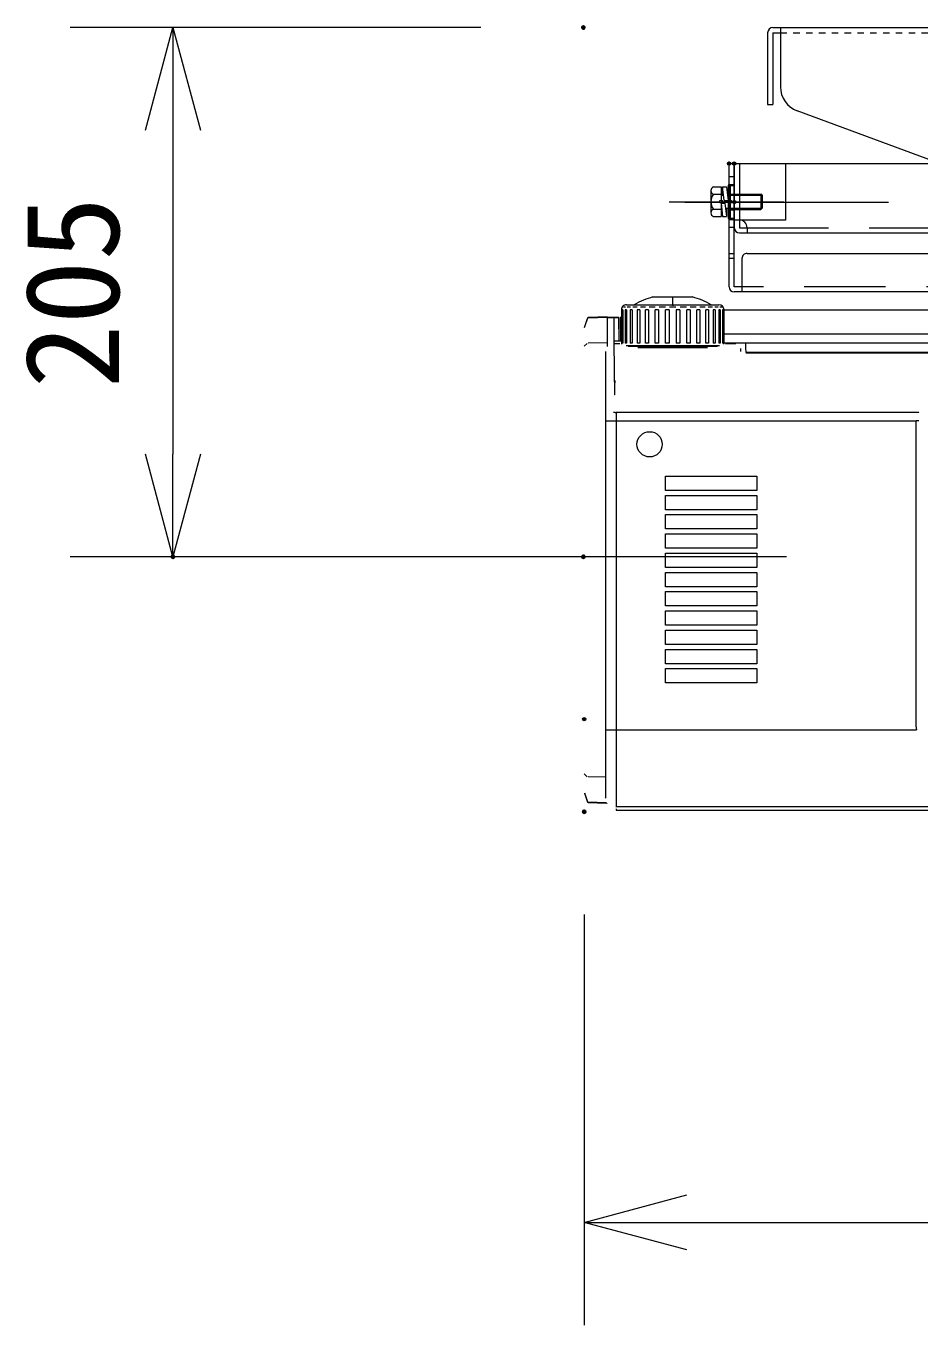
# Model space of a CAD drawing. Units: millimetres, scale not verified. Extents: x -63 to 62, y -57 to 57.
# Drawn here: x 4.42 to 21.82, y 2.37 to 27.68 of the extents above; entities that cross this region are included whole.
import ezdxf
from ezdxf.enums import TextEntityAlignment as Align

# ---------------------------------------------------------------- set-up
doc = ezdxf.new("R2010")
doc.units = ezdxf.units.MM
doc.header["$LTSCALE"] = 0.125
doc.header["$PDMODE"] = 32
doc.header["$PDSIZE"] = 0.0625
for name, pattern in [('USER1', [13, 10, -1, 1, -1]), ('USER2', [50.8, 31.75, -6.35, 6.35, -6.35]), ('USER4', [19.05, 12.7, -6.35]), ('USER7', [4, 1, -1, 1, -1])]:
    doc.linetypes.add(name, pattern=pattern)
for name, color, linetype, lineweight in [('0-0_0', 7, 'Continuous', 18), ('0-4_GAIKEI', 1, 'Continuous', 18), ('0-5_SUNPO', 7, 'Continuous', 18), ('0-8_KIJUN', 7, 'USER1', 18)]:
    doc.layers.add(name, color=color, linetype=linetype, lineweight=lineweight)
doc.layers.add('0-1_DEFPOINTS', color=7, linetype='Continuous')
doc.styles.add('ＭＳ ゴシック', font='')
doc.styles.get('ＭＳ ゴシック').set_extended_font_data('MS Gothic')

# ---------------------------------------------------------------- blocks, each defined once
blk = doc.blocks.new('_OPEN30')
at = {"layer": '0-0_0'}
blk.add_line((0, 0), (-1, 0), dxfattribs=at)
blk.add_lwpolyline([(-1, 0.26795), (0, 0), (-1, -0.26795)], dxfattribs=at)
blk = doc.blocks.new('D8')
at = {"layer": '0-1_DEFPOINTS'}
for p in [(11.6175, 24.8614), (3.6175, 14.5509), (11.6175, 14.5509)]:
    blk.add_point(p, dxfattribs=at)
at = {"layer": '0-5_SUNPO'}
for p, q in [((9.6175, 24.8614), (1.6175, 24.8614)), ((3.6175, 22.8614), (3.6175, 16.5509)), ((9.6175, 14.5509), (1.6175, 14.5509))]:
    blk.add_line(p, q, dxfattribs=at)
at = {"layer": '0-5_SUNPO', "xscale": 2, "yscale": 2}
for p, rotation in [((3.6175, 24.8614), 90), ((3.6175, 14.5509), 270)]:
    blk.add_blockref('_OPEN30', p, dxfattribs=dict(at, rotation=rotation))
at = {"layer": '0-5_SUNPO', "style": 'ＭＳ ゴシック'}
blk.add_text('205', height=1.833, rotation=90, dxfattribs=at).set_placement((3.1175, 17.8312), align=Align.BOTTOM_LEFT)
blk = doc.blocks.new('D7')
at = {"layer": '0-1_DEFPOINTS'}
for p in [(11.6341, 9.5833), (39.0591, 9.5833), (39.0591, 1.5833)]:
    blk.add_point(p, dxfattribs=at)
at = {"layer": '0-5_SUNPO'}
for p, q in [((11.6341, 7.5833), (11.6341, -0.4167)), ((39.0591, 7.5833), (39.0591, -0.4167)), ((13.6341, 1.5833), (37.0591, 1.5833))]:
    blk.add_line(p, q, dxfattribs=at)
at = {"layer": '0-5_SUNPO', "xscale": 2, "yscale": 2, "rotation": 180}
blk.add_blockref('_OPEN30', (11.6341, 1.5833), dxfattribs=at)
at = {"layer": '0-5_SUNPO', "xscale": 2, "yscale": 2}
blk.add_blockref('_OPEN30', (39.0591, 1.5833), dxfattribs=at)
at = {"layer": '0-5_SUNPO', "style": 'ＭＳ ゴシック'}
blk.add_text('548.5', height=1.833, dxfattribs=at).set_placement((22.2216, 2.0833), align=Align.BOTTOM_LEFT)

msp = doc.modelspace()

# ---------------------------------------------------------------- linework, layer by layer
at = {"layer": '0-4_GAIKEI'}
for p, q in [((18.973, 27.6445), (31.773, 27.6445)), ((19.123, 27.6445), (19.123, 26.4924)), ((18.873, 27.5445), (18.873, 26.1445)), ((18.973, 27.5445), (19.123, 27.5445)), ((18.973, 27.5445), (18.973, 26.1445)), ((18.873, 26.1445), (18.973, 26.1445)), ((22.1389, 25.0258), (19.4491, 26.0236)), ((18.123, 24.9955), (18.223, 24.9955)), ((18.223, 24.9945), (18.223, 23.7445)), ((18.223, 24.9945), (23.398, 24.9945)), ((18.323, 24.9945), (18.323, 23.7445)), ((18.1017, 24.5767), (18.1017, 23.9267)), ((18.1417, 24.5767), (18.1017, 24.5767)), ((18.1417, 24.5767), (18.1417, 23.9267)), ((17.7667, 24.4682), (17.7667, 24.0352)), ((17.8167, 24.5403), (17.9667, 24.5403)), ((17.8167, 24.396), (17.9667, 24.396)), ((17.9667, 24.5403), (17.9667, 23.963)), ((17.9667, 24.3767), (18.0153, 24.3767)), ((17.9967, 24.5392), (18.0717, 24.5392)), ((18.0267, 24.2767), (17.9967, 24.5392)), ((17.9967, 24.5392), (17.9967, 24.3767)), ((18.0717, 24.5392), (18.1017, 24.2767)), ((18.1417, 24.4017), (18.7417, 24.4017)), ((18.1417, 24.3767), (18.7667, 24.3767)), ((18.7417, 24.4017), (18.7417, 24.1017)), ((18.7667, 24.3767), (18.7417, 24.4017)), ((18.7667, 24.3767), (18.7667, 24.1267)), ((19.1893, 24.2455), (16.9555, 24.2455)), ((17.8167, 24.1073), (17.9667, 24.1073)), ((17.9667, 24.2267), (18.0417, 24.2267)), ((17.9667, 24.2267), (17.9967, 23.9642)), ((18.0267, 24.2767), (18.1017, 24.2767)), ((18.0417, 24.2267), (18.0717, 23.9642)), ((18.0531, 24.1267), (18.1017, 24.1267)), ((18.0717, 24.1267), (18.0717, 23.9642)), ((18.223, 24.2455), (18.123, 24.2455)), ((18.1417, 24.1267), (18.7667, 24.1267)), ((18.1417, 24.1017), (18.7417, 24.1017)), ((18.7417, 24.1017), (18.7667, 24.1267)), ((17.8167, 23.963), (17.9667, 23.963)), ((17.9967, 23.9642), (18.0717, 23.9642)), ((18.1417, 23.9267), (18.1017, 23.9267)), ((18.323, 23.8945), (18.223, 23.8945)), ((18.323, 23.7445), (18.473, 23.7445)), ((18.323, 23.6445), (32.423, 23.6445)), ((18.473, 23.7445), (18.473, 23.6445)), ((18.123, 23.2455), (18.223, 23.2455)), ((18.123, 22.5955), (18.123, 23.1455)), ((18.223, 23.1455), (18.123, 23.1455)), ((18.373, 23.1455), (18.373, 22.4955)), ((18.473, 23.2455), (40.1231, 23.2455)), ((18.373, 22.5955), (18.223, 22.5955)), ((16.6391, 22.3955), (16.6391, 22.3955)), ((17.0231, 22.2455), (17.0231, 22.3955)), ((16.0237, 22.1455), (16.0237, 21.4955)), ((16.0505, 22.1955), (16.0384, 22.1955)), ((16.0528, 22.1455), (16.0528, 21.4955)), ((16.1063, 22.1955), (16.0672, 22.1955)), ((16.1231, 22.2455), (16.1231, 22.2455)), ((16.1243, 22.1455), (16.1243, 21.4955)), ((16.202, 22.1955), (16.1389, 22.1955)), ((16.2351, 22.1455), (16.2351, 21.4955)), ((16.3337, 22.1955), (16.2492, 22.1955)), ((16.3803, 22.1455), (16.3803, 21.4955)), ((16.4956, 22.1955), (16.3933, 22.1955)), ((16.4932, 21.4955), (16.4932, 22.1455)), ((16.5536, 22.1455), (16.4932, 22.1455)), ((16.5536, 22.1455), (16.5536, 21.4955)), ((16.6804, 22.1955), (16.565, 22.1955)), ((16.6811, 21.4955), (16.6811, 22.1455)), ((16.7474, 22.1455), (16.6811, 22.1455)), ((16.7474, 22.1455), (16.7474, 21.4955)), ((16.8802, 22.1955), (16.7566, 22.1955)), ((16.884, 21.4955), (16.884, 22.1455)), ((16.9533, 22.1455), (16.884, 22.1455)), ((16.9533, 22.1455), (16.9533, 21.4955)), ((17.0863, 22.1955), (16.96, 22.1955)), ((17.0231, 22.2455), (17.0231, 22.2255)), ((17.1623, 22.1455), (17.1623, 21.4955)), ((17.2896, 22.1955), (17.166, 22.1955)), ((17.2988, 21.4955), (17.2988, 22.1455)), ((17.3651, 22.1455), (17.2988, 22.1455)), ((17.3651, 22.1455), (17.3651, 21.4955)), ((17.4813, 22.1955), (17.3659, 22.1955)), ((17.4926, 21.4955), (17.4926, 22.1455)), ((17.553, 22.1455), (17.4926, 22.1455)), ((17.653, 22.1955), (17.5506, 22.1955)), ((17.553, 22.1455), (17.553, 21.4955)), ((17.6659, 21.4955), (17.6659, 22.1455)), ((17.7178, 22.1455), (17.6659, 22.1455)), ((17.7971, 22.1955), (17.7125, 22.1955)), ((17.7178, 22.1455), (17.7178, 21.4955)), ((17.9074, 22.1955), (17.8442, 22.1955)), ((17.8521, 22.1455), (17.8521, 21.4955)), ((17.979, 22.1955), (17.94, 22.1955)), ((17.9503, 22.1455), (17.9503, 21.4955)), ((18.0079, 22.1955), (17.9957, 22.1955)), ((18.0079, 22.1455), (18.0079, 21.4955)), ((18.0231, 22.1455), (18.0225, 22.1455)), ((18.0225, 22.1455), (18.0225, 21.4955)), ((18.0231, 21.4955), (18.0231, 22.1455)), ((15.8734, 21.9893), (15.8777, 21.4951)), ((15.9773, 21.5365), (15.9734, 21.9893)), ((15.9986, 21.9894), (16.0026, 21.5368)), ((16.0026, 21.5365), (15.8893, 21.5365)), ((16.0026, 21.5368), (16.0026, 21.5365)), ((16.0231, 21.5368), (16.0026, 21.5368)), ((39.4231, 21.6717), (18.0231, 21.6717)), ((15.3004, 21.4355), (15.3593, 21.4915)), ((15.748, 21.5041), (15.3725, 21.4954)), ((15.748, 21.433), (15.748, 21.4329)), ((15.8777, 21.4951), (15.8865, 20.4872)), ((15.8777, 21.4951), (15.8894, 21.4951)), ((15.994, 21.4813), (15.8895, 21.4813)), ((16.0237, 21.4955), (16.0231, 21.4955)), ((16.0528, 21.4955), (16.0383, 21.4955)), ((16.1243, 21.4955), (16.096, 21.4955)), ((16.3073, 21.4305), (16.1526, 21.4305)), ((16.2351, 21.4955), (16.1941, 21.4955)), ((17.739, 21.4305), (16.3073, 21.4305)), ((16.3803, 21.4955), (16.3285, 21.4955)), ((17.6995, 21.4064), (16.3467, 21.4064)), ((16.5536, 21.4955), (16.4932, 21.4955)), ((16.6481, 21.4455), (16.6481, 21.4305)), ((16.7474, 21.4955), (16.6811, 21.4955)), ((16.9533, 21.4955), (16.884, 21.4955)), ((17.0231, 21.4455), (17.0231, 21.4305)), ((17.1623, 21.4955), (17.0929, 21.4955)), ((17.3651, 21.4955), (17.2988, 21.4955)), ((17.3981, 21.4305), (17.3981, 21.4455)), ((17.553, 21.4955), (17.4926, 21.4955)), ((17.7178, 21.4955), (17.6659, 21.4955)), ((17.8938, 21.4305), (17.739, 21.4305)), ((17.8521, 21.4955), (17.8112, 21.4955)), ((17.9503, 21.4955), (17.9219, 21.4955)), ((18.0079, 21.4955), (17.9934, 21.4955)), ((18.0231, 21.4955), (18.0225, 21.4955)), ((39.4231, 21.4948), (18.0231, 21.4948)), ((18.2522, 21.4812), (18.0523, 21.4812)), ((18.3521, 21.3847), (18.3518, 21.3935)), ((18.354, 21.3315), (18.3521, 21.3847)), ((18.4512, 21.4021), (18.4512, 21.4921)), ((18.4543, 21.3132), (18.4512, 21.4021)), ((18.4538, 21.3132), (18.4538, 21.3012)), ((22.9923, 21.3132), (18.4538, 21.3132)), ((22.9923, 21.3012), (18.4538, 21.3012)), ((15.8959, 20.7705), (15.8963, 20.7252)), ((15.8981, 20.4866), (15.8862, 20.4872)), ((15.9011, 20.1455), (15.8699, 20.1455)), ((15.9011, 20.1457), (15.9231, 20.1457)), ((16.0011, 20.1456), (16.0011, 20.1455)), ((16.0231, 20.1457), (16.0231, 20.1455)), ((16.0731, 20.1457), (16.0731, 20.1455)), ((21.3731, 20.1455), (21.373, 20.1456)), ((21.4107, 20.1455), (21.4107, 20.1456)), ((21.5055, 20.1456), (21.5055, 20.1456)), ((21.5055, 20.1455), (21.5055, 20.1456)), ((21.8213, 20.1455), (21.8197, 20.1455)), ((15.7231, 19.9813), (15.9231, 19.9813)), ((15.9231, 19.9813), (15.9231, 13.9647)), ((21.7696, 14.0205), (21.7696, 19.9813)), ((21.8196, 19.9813), (21.7696, 19.9813)), ((16.8802, 18.9055), (18.6659, 18.9055)), ((16.8802, 18.6255), (16.8802, 18.9055)), ((18.6659, 18.9055), (18.6659, 18.6255)), ((18.6659, 18.6255), (16.8802, 18.6255)), ((16.8802, 18.5305), (18.6659, 18.5305)), ((16.8802, 18.2505), (16.8802, 18.5305)), ((18.6659, 18.5305), (18.6659, 18.2505)), ((18.6659, 18.2505), (16.8802, 18.2505)), ((16.8802, 18.1555), (18.6659, 18.1555)), ((16.8802, 17.8755), (16.8802, 18.1555)), ((18.6659, 18.1555), (18.6659, 17.8755)), ((18.6659, 17.8755), (16.8802, 17.8755)), ((16.8802, 17.7805), (18.6659, 17.7805)), ((16.8802, 17.5005), (16.8802, 17.7805)), ((18.6659, 17.7805), (18.6659, 17.5005)), ((18.6659, 17.5005), (16.8802, 17.5005)), ((16.8802, 17.4055), (18.6659, 17.4055)), ((16.8802, 17.1255), (16.8802, 17.4055)), ((18.6659, 17.4055), (18.6659, 17.1255)), ((18.6659, 17.1255), (16.8802, 17.1255)), ((16.8802, 17.0305), (18.6659, 17.0305)), ((16.8802, 16.7505), (16.8802, 17.0305)), ((18.6659, 17.0305), (18.6659, 16.7505)), ((18.6659, 16.7505), (16.8802, 16.7505)), ((16.8802, 16.6555), (18.6659, 16.6555)), ((16.8802, 16.3755), (16.8802, 16.6555)), ((18.6659, 16.6555), (18.6659, 16.3755)), ((18.6659, 16.3755), (16.8802, 16.3755)), ((16.8802, 16.2805), (18.6659, 16.2805)), ((16.8802, 16.0005), (16.8802, 16.2805)), ((18.6659, 16.2805), (18.6659, 16.0005)), ((18.6659, 16.0005), (16.8802, 16.0005)), ((16.8802, 15.9055), (18.6659, 15.9055)), ((16.8802, 15.6255), (16.8802, 15.9055)), ((18.6659, 15.9055), (18.6659, 15.6255)), ((18.6659, 15.6255), (16.8802, 15.6255)), ((16.8802, 15.5305), (18.6659, 15.5305)), ((16.8802, 15.2505), (16.8802, 15.5305)), ((18.6659, 15.5305), (18.6659, 15.2505)), ((18.6659, 15.2505), (16.8802, 15.2505)), ((16.8802, 15.1555), (18.6659, 15.1555)), ((16.8802, 14.8755), (16.8802, 15.1555)), ((18.6659, 15.1555), (18.6659, 14.8755)), ((18.6659, 14.8755), (16.8802, 14.8755)), ((15.7231, 13.9647), (15.9231, 13.9647)), ((15.9231, 13.9647), (21.7748, 13.9647)), ((15.9231, 13.9647), (15.9231, 12.4648)), ((15.3004, 13.1058), (15.3593, 13.0498)), ((15.7231, 13.0377), (15.3725, 13.046)), ((15.7231, 12.6565), (15.7231, 12.6578)), ((15.7256, 12.646), (15.7066, 12.6337)), ((15.7377, 12.5268), (15.7377, 12.5205)), ((42.5231, 12.4648), (15.9231, 12.4648)), ((15.9231, 12.4648), (15.9231, 12.4578)), ((15.9231, 12.4203), (15.9231, 12.3955))]:
    msp.add_line(p, q, dxfattribs=at)
at = {"layer": '0-4_GAIKEI', "linetype": 'USER7'}
msp.add_line((19.123, 27.5445), (31.623, 27.5445), dxfattribs=at)
at = {"layer": '0-4_GAIKEI', "linetype": 'USER4'}
for p, q in [((19.223, 24.9945), (19.223, 23.8945)), ((18.223, 24.7349), (18.123, 24.7349)), ((18.123, 24.5865), (18.223, 24.5865)), ((18.223, 24.5582), (18.123, 24.5582)), ((18.223, 24.3955), (18.123, 24.3955)), ((18.123, 24.0955), (18.223, 24.0955)), ((18.123, 23.9328), (18.223, 23.9328)), ((18.123, 23.9045), (18.223, 23.9045)), ((19.223, 23.8945), (18.323, 23.8945)), ((18.123, 23.7562), (18.223, 23.7562)), ((18.473, 23.7445), (32.273, 23.7445)), ((40.2231, 22.5955), (18.373, 22.5955))]:
    msp.add_line(p, q, dxfattribs=at)
at = {"layer": '0-4_GAIKEI', "linetype": 'USER2'}
msp.add_line((17.2626, 24.2455), (33.4826, 24.2455), dxfattribs=at)
at = {"layer": '0-4_GAIKEI', "color": 7}
for p, q in [((18.0231, 22.1455), (39.4231, 22.1455)), ((15.3031, 21.8043), (15.3598, 21.9793)), ((15.3598, 21.9857), (15.3033, 21.8119)), ((15.748, 22.0091), (15.3735, 21.996)), ((15.3735, 21.9897), (15.748, 22.0027)), ((15.748, 22.0027), (15.748, 22.0091)), ((15.8731, 21.9957), (15.748, 21.9957)), ((15.8731, 21.9893), (15.748, 21.9893)), ((15.8731, 21.9893), (15.8731, 21.9957)), ((15.8733, 21.9957), (15.8734, 21.9893)), ((15.9734, 21.9957), (15.8733, 21.9957)), ((15.9734, 21.9893), (15.8734, 21.9893)), ((15.9734, 21.9893), (15.9733, 21.9957)), ((15.9986, 21.9958), (15.9986, 21.9894)), ((16.0231, 21.9957), (15.9986, 21.9957)), ((16.0231, 21.9894), (15.9986, 21.9894)), ((15.3031, 12.737), (15.3598, 12.5621)), ((15.3033, 12.7294), (15.3598, 12.5557)), ((15.7334, 12.5391), (15.3735, 12.5516)), ((15.3735, 12.5453), (15.7356, 12.5326)), ((15.9231, 12.3955), (31.1689, 12.3955))]:
    msp.add_line(p, q, dxfattribs=at)
at = {"layer": '0-4_GAIKEI'}
for points in [[(18.123, 23.1455), (18.123, 23.2455), (18.123, 24.2455), (18.123, 24.9955)], [(18.223, 22.5955), (18.223, 23.1455), (18.223, 23.2455), (18.223, 24.2455), (18.223, 24.9955)], [(16.6391, 22.3955), (17.0231, 22.3955), (17.4072, 22.3955)], [(40.2231, 22.4955), (38.623, 22.4955), (18.373, 22.4955), (18.223, 22.4955)], [(16.0237, 22.1455), (16.0231, 22.1455), (16.0231, 21.4955)], [(16.0528, 22.1455), (16.0383, 22.1455), (16.0383, 21.4955)], [(16.1243, 22.1455), (16.096, 22.1455), (16.096, 21.4955)], [(16.1231, 22.2455), (17.0231, 22.2455), (17.9231, 22.2455)], [(16.2351, 22.1455), (16.1941, 22.1455), (16.1941, 21.4955)], [(16.3803, 22.1455), (16.3285, 22.1455), (16.3285, 21.4955)], [(17.1623, 22.1455), (17.0929, 22.1455), (17.0929, 21.4955)], [(17.8521, 22.1455), (17.8112, 22.1455), (17.8112, 21.4955)], [(17.9503, 22.1455), (17.9219, 22.1455), (17.9219, 21.4955)], [(18.0079, 22.1455), (17.9934, 22.1455), (17.9934, 21.4955)], [(15.748, 22.0027), (15.748, 21.5041), (15.748, 21.433)], [(15.7231, 12.6578), (15.7231, 12.6647), (15.7231, 13.9647), (15.7231, 19.9813), (15.7231, 21.2812), (15.7231, 21.3357)], [(17.9327, 21.4455), (17.9266, 21.4455), (17.8459, 21.4455), (17.7291, 21.4455), (17.5815, 21.4455), (17.4095, 21.4455), (17.2206, 21.4455), (17.0231, 21.4455), (16.8256, 21.4455), (16.6367, 21.4455), (16.4647, 21.4455), (16.3171, 21.4455), (16.2004, 21.4455), (16.1196, 21.4455), (16.1137, 21.4455)], [(21.8197, 20.1455), (21.7697, 20.1455), (15.9231, 20.1455)], [(15.9231, 20.1455), (15.9231, 19.9813), (21.7696, 19.9813)]]:
    msp.add_lwpolyline(points, dxfattribs=at)
msp.add_circle((16.5731, 19.5255), 0.2462, dxfattribs=at)
for centre, radius, start, end in [((18.973, 27.5445), 0.1, 90, 180), ((19.623, 26.4924), 0.5, 180, 249.64677), ((17.8438, 24.4682), 0.0771, 110.57011, 249.43002), ((18, 24.2517), 0.2333, 141.78686, 218.2132), ((17.8438, 24.0352), 0.0771, 110.57011, 249.43002), ((18.323, 23.7445), 0.15, 0, 90), ((18.323, 23.7445), 0.1, 180, 270), ((18.473, 23.1455), 0.1, 89.99998, 180.00002), ((18.223, 22.5955), 0.1, 180, 270), ((17.0231, 20.9455), 1.5, 104.83508, 119.92641), ((17.0231, 20.9455), 1.5, 60.07352, 75.16485), ((16.1231, 22.1455), 0.1, 89.99996, 180), ((17.9231, 22.1455), 0.1, 359.99998, 89.99996), ((16.0731, 21.4955), 0.05, 180, 204.24362), ((17.9731, 21.4955), 0.05, 335.58741, 359.99998), ((22.0731, 20.1305), 0.25, 176.54535, 176.56021), ((22.0731, 14.0205), 0.3035, 180, 190.60646)]:
    msp.add_arc(centre, radius, start, end, dxfattribs=at)
at = {"layer": '0-4_GAIKEI', "color": 7}
for centre, start, end in [((15.374, 21.9747), 91.99935, 161.9965), ((15.374, 12.5667), 198.00383, 268.00436)]:
    msp.add_arc(centre, 0.015, start, end, dxfattribs=at)
at = {"layer": '0-4_GAIKEI'}
for p in [(18.1198, 24.9955), (18.123, 24.9955), (18.2198, 24.9945), (18.223, 24.9945), (17.9667, 24.2517), (18.1417, 24.2517), (18.223, 24.2455), (18.223, 24.2445), (15.2992, 14.1705)]:
    msp.add_point(p, dxfattribs=at)
at = {"layer": '0-8_KIJUN', "linetype": 'Continuous'}
msp.add_line((19.2424, 17.334), (11.5465, 17.334), dxfattribs=at)

# ---------------------------------------------------------------- block references
at = {"layer": '0-5_SUNPO'}
for name in ['D8', 'D7']:
    msp.add_blockref(name, (3.665, 2.7831), dxfattribs=at)

doc.saveas('drawing.dxf')
